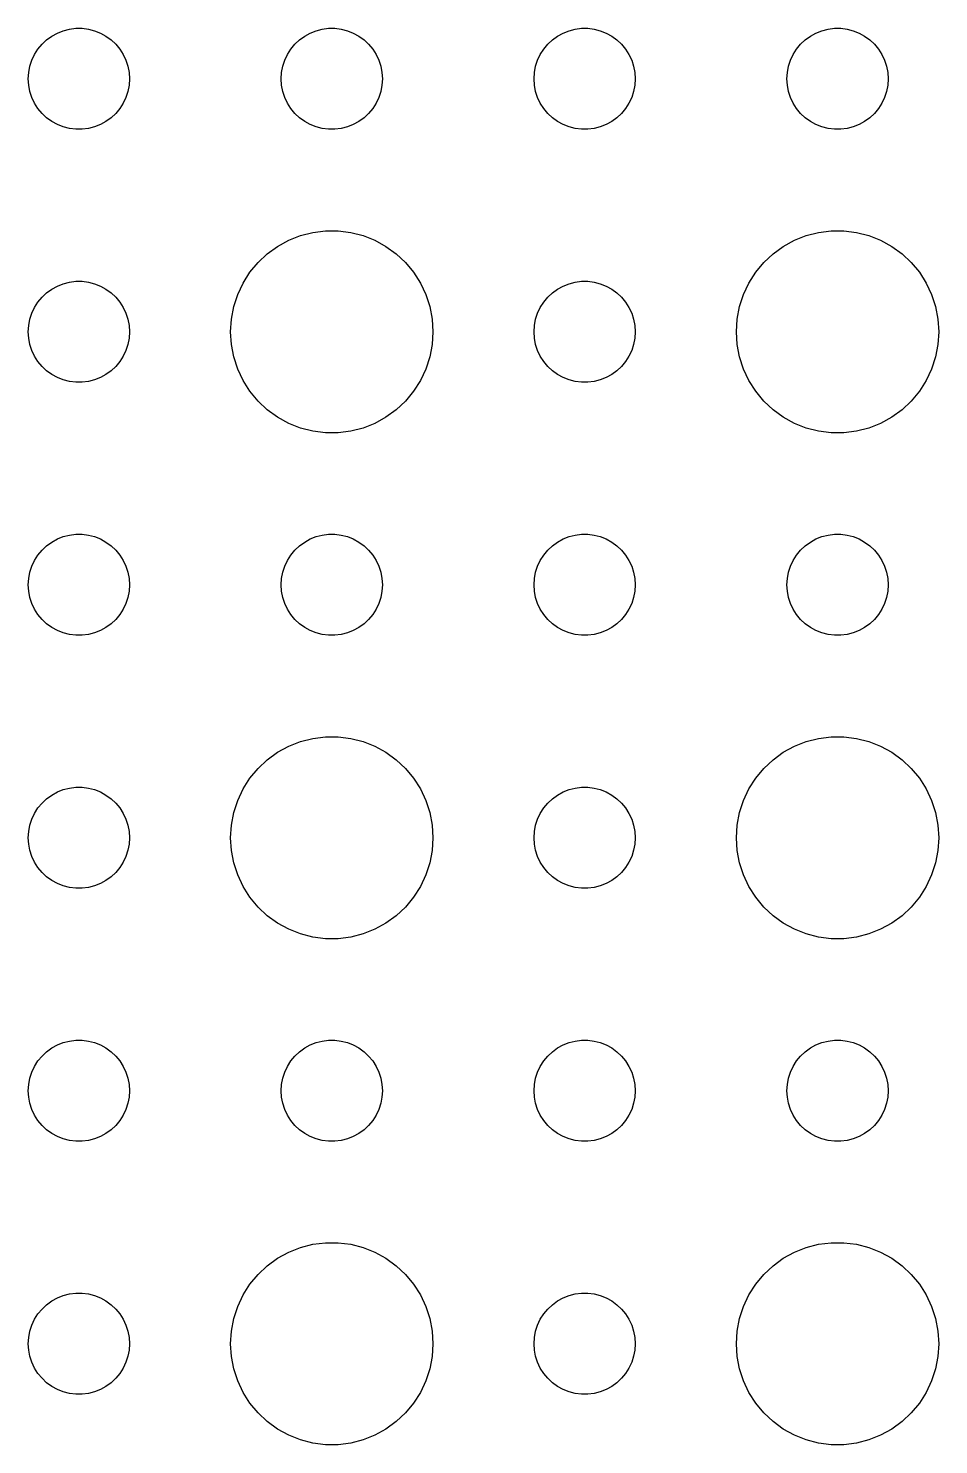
# Model space of a CAD drawing. Header units: metres. Extents: x -97 to 97, y -97 to 97.
# Drawn here: x 21 to 48, y -47.99 to -6 of the extents above; entities that cross this region are included whole.
import ezdxf

# ---------------------------------------------------------------- set-up
doc = ezdxf.new("R2010")
doc.units = ezdxf.units.M

msp = doc.modelspace()

# ---------------------------------------------------------------- linework, layer by layer
for p, q in [((21.5439, -6.34422), (21.6963, -6.23351)), ((21.6963, -6.23351), (21.8613, -6.14275)), ((21.8613, -6.14275), (22.0365, -6.07341)), ((22.0365, -6.07341), (22.2189, -6.02657)), ((22.2189, -6.02657), (22.4058, -6.00294)), ((22.4058, -6.00294), (22.5942, -6.00294)), ((22.5942, -6.00294), (22.7811, -6.02657)), ((22.7811, -6.02657), (22.9635, -6.07341)), ((22.9635, -6.07341), (23.1387, -6.14275)), ((23.1387, -6.14275), (23.3037, -6.23351)), ((23.3037, -6.23351), (23.4561, -6.34422)), ((29.0439, -6.34422), (29.1963, -6.23351)), ((29.1963, -6.23351), (29.3613, -6.14275)), ((29.3613, -6.14275), (29.5365, -6.07341)), ((29.5365, -6.07341), (29.7189, -6.02657)), ((29.7189, -6.02657), (29.9058, -6.00294)), ((29.9058, -6.00294), (30.0942, -6.00294)), ((30.0942, -6.00294), (30.2811, -6.02657)), ((30.2811, -6.02657), (30.4635, -6.07341)), ((30.4635, -6.07341), (30.6387, -6.14275)), ((30.6387, -6.14275), (30.8037, -6.23351)), ((30.8037, -6.23351), (30.9561, -6.34422)), ((36.5439, -6.34422), (36.6963, -6.23351)), ((36.6963, -6.23351), (36.8613, -6.14275)), ((36.8613, -6.14275), (37.0365, -6.07341)), ((37.0365, -6.07341), (37.2189, -6.02657)), ((37.2189, -6.02657), (37.4058, -6.00294)), ((37.4058, -6.00294), (37.5942, -6.00294)), ((37.5942, -6.00294), (37.7811, -6.02657)), ((37.7811, -6.02657), (37.9635, -6.07341)), ((37.9635, -6.07341), (38.1387, -6.14275)), ((38.1387, -6.14275), (38.3037, -6.23351)), ((38.3037, -6.23351), (38.4561, -6.34422)), ((44.0439, -6.34422), (44.1963, -6.23351)), ((44.1963, -6.23351), (44.3613, -6.14275)), ((44.3613, -6.14275), (44.5365, -6.07341)), ((44.5365, -6.07341), (44.7189, -6.02657)), ((44.7189, -6.02657), (44.9058, -6.00294)), ((44.9058, -6.00294), (45.0942, -6.00294)), ((45.0942, -6.00294), (45.2811, -6.02657)), ((45.2811, -6.02657), (45.4635, -6.07341)), ((45.4635, -6.07341), (45.6387, -6.14275)), ((45.6387, -6.14275), (45.8037, -6.23351)), ((45.8037, -6.23351), (45.9561, -6.34422)), ((21.1855, -6.77736), (21.2865, -6.61832)), ((21.2865, -6.61832), (21.4065, -6.47318)), ((21.4065, -6.47318), (21.5439, -6.34422)), ((23.4561, -6.34422), (23.5934, -6.47318)), ((23.5934, -6.47318), (23.7135, -6.61832)), ((23.7135, -6.61832), (23.8145, -6.77736)), ((28.6855, -6.77736), (28.7865, -6.61832)), ((28.7865, -6.61832), (28.9065, -6.47318)), ((28.9065, -6.47318), (29.0439, -6.34422)), ((30.9561, -6.34422), (31.0934, -6.47318)), ((31.0934, -6.47318), (31.2135, -6.61832)), ((31.2135, -6.61832), (31.3145, -6.77736)), ((36.1855, -6.77736), (36.2865, -6.61832)), ((36.2865, -6.61832), (36.4065, -6.47318)), ((36.4065, -6.47318), (36.5439, -6.34422)), ((38.4561, -6.34422), (38.5934, -6.47318)), ((38.5934, -6.47318), (38.7135, -6.61832)), ((38.7135, -6.61832), (38.8145, -6.77736)), ((43.6855, -6.77736), (43.7865, -6.61832)), ((43.7865, -6.61832), (43.9065, -6.47318)), ((43.9065, -6.47318), (44.0439, -6.34422)), ((45.9561, -6.34422), (46.0934, -6.47318)), ((46.0934, -6.47318), (46.2135, -6.61832)), ((46.2135, -6.61832), (46.3145, -6.77736)), ((21.0118, -7.312), (21.0471, -7.12695)), ((21.0471, -7.12695), (21.1053, -6.9478)), ((21.1053, -6.9478), (21.1855, -6.77736)), ((23.8145, -6.77736), (23.8947, -6.9478)), ((23.8947, -6.9478), (23.9529, -7.12695)), ((23.9529, -7.12695), (23.9882, -7.312)), ((28.5118, -7.312), (28.5471, -7.12695)), ((28.5471, -7.12695), (28.6053, -6.9478)), ((28.6053, -6.9478), (28.6855, -6.77736)), ((31.3145, -6.77736), (31.3947, -6.9478)), ((31.3947, -6.9478), (31.4529, -7.12695)), ((31.4529, -7.12695), (31.4882, -7.312)), ((36.0118, -7.312), (36.0471, -7.12695)), ((36.0471, -7.12695), (36.1053, -6.9478)), ((36.1053, -6.9478), (36.1855, -6.77736)), ((38.8145, -6.77736), (38.8947, -6.9478)), ((38.8947, -6.9478), (38.9529, -7.12695)), ((38.9529, -7.12695), (38.9882, -7.312)), ((43.5118, -7.312), (43.5471, -7.12695)), ((43.5471, -7.12695), (43.6053, -6.9478)), ((43.6053, -6.9478), (43.6855, -6.77736)), ((46.3145, -6.77736), (46.3947, -6.9478)), ((46.3947, -6.9478), (46.4529, -7.12695)), ((46.4529, -7.12695), (46.4882, -7.312)), ((21, -7.5), (21.0118, -7.312)), ((21.0118, -7.68799), (21, -7.5)), ((23.9882, -7.312), (24, -7.5)), ((24, -7.5), (23.9882, -7.68799)), ((28.5, -7.5), (28.5118, -7.312)), ((28.5118, -7.68799), (28.5, -7.5)), ((31.4882, -7.312), (31.5, -7.5)), ((31.5, -7.5), (31.4882, -7.68799)), ((36, -7.5), (36.0118, -7.312)), ((36.0118, -7.68799), (36, -7.5)), ((38.9882, -7.312), (39, -7.5)), ((39, -7.5), (38.9882, -7.68799)), ((43.5, -7.5), (43.5118, -7.312)), ((43.5118, -7.68799), (43.5, -7.5)), ((46.4882, -7.312), (46.5, -7.5)), ((46.5, -7.5), (46.4882, -7.68799)), ((21.0471, -7.87303), (21.0118, -7.68799)), ((21.1053, -8.05219), (21.0471, -7.87303)), ((23.9529, -7.87303), (23.8947, -8.05219)), ((23.9882, -7.68799), (23.9529, -7.87303)), ((28.5471, -7.87303), (28.5118, -7.68799)), ((28.6053, -8.05219), (28.5471, -7.87303)), ((31.4529, -7.87303), (31.3947, -8.05219)), ((31.4882, -7.68799), (31.4529, -7.87303)), ((36.0471, -7.87303), (36.0118, -7.68799)), ((36.1053, -8.05219), (36.0471, -7.87303)), ((38.9529, -7.87303), (38.8947, -8.05219)), ((38.9882, -7.68799), (38.9529, -7.87303)), ((43.5471, -7.87303), (43.5118, -7.68799)), ((43.6053, -8.05219), (43.5471, -7.87303)), ((46.4529, -7.87303), (46.3947, -8.05219)), ((46.4882, -7.68799), (46.4529, -7.87303)), ((21.1855, -8.22263), (21.1053, -8.05219)), ((21.2865, -8.38167), (21.1855, -8.22263)), ((21.4065, -8.52681), (21.2865, -8.38167)), ((23.7135, -8.38167), (23.5934, -8.52681)), ((23.8145, -8.22263), (23.7135, -8.38167)), ((23.8947, -8.05219), (23.8145, -8.22263)), ((28.6855, -8.22263), (28.6053, -8.05219)), ((28.7865, -8.38167), (28.6855, -8.22263)), ((28.9065, -8.52681), (28.7865, -8.38167)), ((31.2135, -8.38167), (31.0934, -8.52681)), ((31.3145, -8.22263), (31.2135, -8.38167)), ((31.3947, -8.05219), (31.3145, -8.22263)), ((36.1855, -8.22263), (36.1053, -8.05219)), ((36.2865, -8.38167), (36.1855, -8.22263)), ((36.4065, -8.52681), (36.2865, -8.38167)), ((38.7135, -8.38167), (38.5934, -8.52681)), ((38.8145, -8.22263), (38.7135, -8.38167)), ((38.8947, -8.05219), (38.8145, -8.22263)), ((43.6855, -8.22263), (43.6053, -8.05219)), ((43.7865, -8.38167), (43.6855, -8.22263)), ((43.9065, -8.52681), (43.7865, -8.38167)), ((46.2135, -8.38167), (46.0934, -8.52681)), ((46.3145, -8.22263), (46.2135, -8.38167)), ((46.3947, -8.05219), (46.3145, -8.22263)), ((21.5439, -8.65576), (21.4065, -8.52681)), ((21.6963, -8.76648), (21.5439, -8.65576)), ((21.8613, -8.85724), (21.6963, -8.76648)), ((23.3037, -8.76648), (23.1387, -8.85724)), ((23.4561, -8.65576), (23.3037, -8.76648)), ((23.5934, -8.52681), (23.4561, -8.65576)), ((29.0439, -8.65576), (28.9065, -8.52681)), ((29.1963, -8.76648), (29.0439, -8.65576)), ((29.3613, -8.85724), (29.1963, -8.76648)), ((30.8037, -8.76648), (30.6387, -8.85724)), ((30.9561, -8.65576), (30.8037, -8.76648)), ((31.0934, -8.52681), (30.9561, -8.65576)), ((36.5439, -8.65576), (36.4065, -8.52681)), ((36.6963, -8.76648), (36.5439, -8.65576)), ((36.8613, -8.85724), (36.6963, -8.76648)), ((38.3037, -8.76648), (38.1387, -8.85724)), ((38.4561, -8.65576), (38.3037, -8.76648)), ((38.5934, -8.52681), (38.4561, -8.65576)), ((44.0439, -8.65576), (43.9065, -8.52681)), ((44.1963, -8.76648), (44.0439, -8.65576)), ((44.3613, -8.85724), (44.1963, -8.76648)), ((45.8037, -8.76648), (45.6387, -8.85724)), ((45.9561, -8.65576), (45.8037, -8.76648)), ((46.0934, -8.52681), (45.9561, -8.65576)), ((22.0365, -8.92657), (21.8613, -8.85724)), ((22.2189, -8.97342), (22.0365, -8.92657)), ((22.4058, -8.99704), (22.2189, -8.97342)), ((22.5942, -8.99704), (22.4058, -8.99704)), ((22.7811, -8.97342), (22.5942, -8.99704)), ((22.9635, -8.92657), (22.7811, -8.97342)), ((23.1387, -8.85724), (22.9635, -8.92657)), ((29.5365, -8.92657), (29.3613, -8.85724)), ((29.7189, -8.97342), (29.5365, -8.92657)), ((29.9058, -8.99704), (29.7189, -8.97342)), ((30.0942, -8.99704), (29.9058, -8.99704)), ((30.2811, -8.97342), (30.0942, -8.99704)), ((30.4635, -8.92657), (30.2811, -8.97342)), ((30.6387, -8.85724), (30.4635, -8.92657)), ((37.0365, -8.92657), (36.8613, -8.85724)), ((37.2189, -8.97342), (37.0365, -8.92657)), ((37.4058, -8.99704), (37.2189, -8.97342)), ((37.5942, -8.99704), (37.4058, -8.99704)), ((37.7811, -8.97342), (37.5942, -8.99704)), ((37.9635, -8.92657), (37.7811, -8.97342)), ((38.1387, -8.85724), (37.9635, -8.92657)), ((44.5365, -8.92657), (44.3613, -8.85724)), ((44.7189, -8.97342), (44.5365, -8.92657)), ((44.9058, -8.99704), (44.7189, -8.97342)), ((45.0942, -8.99704), (44.9058, -8.99704)), ((45.2811, -8.97342), (45.0942, -8.99704)), ((45.4635, -8.92657), (45.2811, -8.97342)), ((45.6387, -8.85724), (45.4635, -8.92657)), ((28.7227, -12.2855), (29.0729, -12.1468)), ((29.0729, -12.1468), (29.4379, -12.0531)), ((29.4379, -12.0531), (29.8116, -12.0059)), ((29.8116, -12.0059), (30.1884, -12.0059)), ((30.1884, -12.0059), (30.5621, -12.0531)), ((30.5621, -12.0531), (30.927, -12.1468)), ((30.927, -12.1468), (31.2773, -12.2855)), ((43.7227, -12.2855), (44.0729, -12.1468)), ((44.0729, -12.1468), (44.4379, -12.0531)), ((44.4379, -12.0531), (44.8116, -12.0059)), ((44.8116, -12.0059), (45.1884, -12.0059)), ((45.1884, -12.0059), (45.5621, -12.0531)), ((45.5621, -12.0531), (45.927, -12.1468)), ((45.927, -12.1468), (46.2773, -12.2855)), ((28.0877, -12.6884), (28.3925, -12.467)), ((28.3925, -12.467), (28.7227, -12.2855)), ((31.2773, -12.2855), (31.6075, -12.467)), ((31.6075, -12.467), (31.9123, -12.6884)), ((43.0877, -12.6884), (43.3925, -12.467)), ((43.3925, -12.467), (43.7227, -12.2855)), ((46.2773, -12.2855), (46.6075, -12.467)), ((46.6075, -12.467), (46.9123, -12.6884)), ((27.5729, -13.2366), (27.8131, -12.9464)), ((27.8131, -12.9464), (28.0877, -12.6884)), ((31.9123, -12.6884), (32.1869, -12.9464)), ((32.1869, -12.9464), (32.427, -13.2366)), ((42.5729, -13.2366), (42.8131, -12.9464)), ((42.8131, -12.9464), (43.0877, -12.6884)), ((46.9123, -12.6884), (47.1869, -12.9464)), ((47.1869, -12.9464), (47.427, -13.2366)), ((27.3711, -13.5547), (27.5729, -13.2366)), ((32.427, -13.2366), (32.6289, -13.5547)), ((42.3711, -13.5547), (42.5729, -13.2366)), ((47.427, -13.2366), (47.6289, -13.5547)), ((21.4065, -13.9732), (21.5439, -13.8442)), ((21.5439, -13.8442), (21.6963, -13.7335)), ((21.6963, -13.7335), (21.8613, -13.6427)), ((21.8613, -13.6427), (22.0365, -13.5734)), ((22.0365, -13.5734), (22.2189, -13.5266)), ((22.2189, -13.5266), (22.4058, -13.5029)), ((22.4058, -13.5029), (22.5942, -13.5029)), ((22.5942, -13.5029), (22.7811, -13.5266)), ((22.7811, -13.5266), (22.9635, -13.5734)), ((22.9635, -13.5734), (23.1387, -13.6427)), ((23.1387, -13.6427), (23.3037, -13.7335)), ((23.3037, -13.7335), (23.4561, -13.8442)), ((23.4561, -13.8442), (23.5934, -13.9732)), ((27.2107, -13.8956), (27.3711, -13.5547)), ((32.6289, -13.5547), (32.7893, -13.8956)), ((36.4065, -13.9732), (36.5439, -13.8442)), ((36.5439, -13.8442), (36.6963, -13.7335)), ((36.6963, -13.7335), (36.8613, -13.6427)), ((36.8613, -13.6427), (37.0365, -13.5734)), ((37.0365, -13.5734), (37.2189, -13.5266)), ((37.2189, -13.5266), (37.4058, -13.5029)), ((37.4058, -13.5029), (37.5942, -13.5029)), ((37.5942, -13.5029), (37.7811, -13.5266)), ((37.7811, -13.5266), (37.9635, -13.5734)), ((37.9635, -13.5734), (38.1387, -13.6427)), ((38.1387, -13.6427), (38.3037, -13.7335)), ((38.3037, -13.7335), (38.4561, -13.8442)), ((38.4561, -13.8442), (38.5934, -13.9732)), ((42.2107, -13.8956), (42.3711, -13.5547)), ((47.6289, -13.5547), (47.7893, -13.8956)), ((21.1855, -14.2774), (21.2865, -14.1183)), ((21.2865, -14.1183), (21.4065, -13.9732)), ((23.5934, -13.9732), (23.7135, -14.1183)), ((23.7135, -14.1183), (23.8145, -14.2774)), ((27.0237, -14.624), (27.0942, -14.2539)), ((27.0942, -14.2539), (27.2107, -13.8956)), ((32.7893, -13.8956), (32.9057, -14.2539)), ((32.9057, -14.2539), (32.9763, -14.624)), ((36.1855, -14.2774), (36.2865, -14.1183)), ((36.2865, -14.1183), (36.4065, -13.9732)), ((38.5934, -13.9732), (38.7135, -14.1183)), ((38.7135, -14.1183), (38.8145, -14.2774)), ((42.0237, -14.624), (42.0942, -14.2539)), ((42.0942, -14.2539), (42.2107, -13.8956)), ((47.7893, -13.8956), (47.9057, -14.2539)), ((47.9057, -14.2539), (47.9763, -14.624)), ((21.0118, -14.812), (21.0471, -14.627)), ((21.0471, -14.627), (21.1053, -14.4478)), ((21.1053, -14.4478), (21.1855, -14.2774)), ((23.8145, -14.2774), (23.8947, -14.4478)), ((23.8947, -14.4478), (23.9529, -14.627)), ((23.9529, -14.627), (23.9882, -14.812)), ((27, -15), (27.0237, -14.624)), ((32.9763, -14.624), (33, -15)), ((36.0118, -14.812), (36.0471, -14.627)), ((36.0471, -14.627), (36.1053, -14.4478)), ((36.1053, -14.4478), (36.1855, -14.2774)), ((38.8145, -14.2774), (38.8947, -14.4478)), ((38.8947, -14.4478), (38.9529, -14.627)), ((38.9529, -14.627), (38.9882, -14.812)), ((42, -15), (42.0237, -14.624)), ((47.9763, -14.624), (48, -15)), ((21, -15), (21.0118, -14.812)), ((21.0118, -15.188), (21, -15)), ((23.9882, -14.812), (24, -15)), ((24, -15), (23.9882, -15.188)), ((27.0237, -15.376), (27, -15)), ((33, -15), (32.9763, -15.376)), ((36, -15), (36.0118, -14.812)), ((36.0118, -15.188), (36, -15)), ((38.9882, -14.812), (39, -15)), ((39, -15), (38.9882, -15.188)), ((42.0237, -15.376), (42, -15)), ((48, -15), (47.9763, -15.376)), ((21.0471, -15.373), (21.0118, -15.188)), ((21.1053, -15.5522), (21.0471, -15.373)), ((23.9529, -15.373), (23.8947, -15.5522)), ((23.9882, -15.188), (23.9529, -15.373)), ((27.0942, -15.7461), (27.0237, -15.376)), ((32.9763, -15.376), (32.9057, -15.7461)), ((36.0471, -15.373), (36.0118, -15.188)), ((36.1053, -15.5522), (36.0471, -15.373)), ((38.9529, -15.373), (38.8947, -15.5522)), ((38.9882, -15.188), (38.9529, -15.373)), ((42.0942, -15.7461), (42.0237, -15.376)), ((47.9763, -15.376), (47.9057, -15.7461)), ((21.1855, -15.7226), (21.1053, -15.5522)), ((21.2865, -15.8817), (21.1855, -15.7226)), ((21.4065, -16.0268), (21.2865, -15.8817)), ((23.7135, -15.8817), (23.5934, -16.0268)), ((23.8145, -15.7226), (23.7135, -15.8817)), ((23.8947, -15.5522), (23.8145, -15.7226)), ((27.2107, -16.1044), (27.0942, -15.7461)), ((32.9057, -15.7461), (32.7893, -16.1044)), ((36.1855, -15.7226), (36.1053, -15.5522)), ((36.2865, -15.8817), (36.1855, -15.7226)), ((36.4065, -16.0268), (36.2865, -15.8817)), ((38.7135, -15.8817), (38.5934, -16.0268)), ((38.8145, -15.7226), (38.7135, -15.8817)), ((38.8947, -15.5522), (38.8145, -15.7226)), ((42.2107, -16.1044), (42.0942, -15.7461)), ((47.9057, -15.7461), (47.7893, -16.1044)), ((21.5439, -16.1558), (21.4065, -16.0268)), ((21.6963, -16.2665), (21.5439, -16.1558)), ((21.8613, -16.3572), (21.6963, -16.2665)), ((22.0365, -16.4266), (21.8613, -16.3572)), ((23.1387, -16.3572), (22.9635, -16.4266)), ((23.3037, -16.2665), (23.1387, -16.3572)), ((23.4561, -16.1558), (23.3037, -16.2665)), ((23.5934, -16.0268), (23.4561, -16.1558)), ((27.3711, -16.4453), (27.2107, -16.1044)), ((32.7893, -16.1044), (32.6289, -16.4453)), ((36.5439, -16.1558), (36.4065, -16.0268)), ((36.6963, -16.2665), (36.5439, -16.1558)), ((36.8613, -16.3572), (36.6963, -16.2665)), ((37.0365, -16.4266), (36.8613, -16.3572)), ((38.1387, -16.3572), (37.9635, -16.4266)), ((38.3037, -16.2665), (38.1387, -16.3572)), ((38.4561, -16.1558), (38.3037, -16.2665)), ((38.5934, -16.0268), (38.4561, -16.1558)), ((42.3711, -16.4453), (42.2107, -16.1044)), ((47.7893, -16.1044), (47.6289, -16.4453)), ((22.2189, -16.4734), (22.0365, -16.4266)), ((22.4058, -16.497), (22.2189, -16.4734)), ((22.5942, -16.497), (22.4058, -16.497)), ((22.7811, -16.4734), (22.5942, -16.497)), ((22.9635, -16.4266), (22.7811, -16.4734)), ((27.5729, -16.7634), (27.3711, -16.4453)), ((27.8131, -17.0536), (27.5729, -16.7634)), ((32.427, -16.7634), (32.1869, -17.0536)), ((32.6289, -16.4453), (32.427, -16.7634)), ((37.2189, -16.4734), (37.0365, -16.4266)), ((37.4058, -16.497), (37.2189, -16.4734)), ((37.5942, -16.497), (37.4058, -16.497)), ((37.7811, -16.4734), (37.5942, -16.497)), ((37.9635, -16.4266), (37.7811, -16.4734)), ((42.5729, -16.7634), (42.3711, -16.4453)), ((42.8131, -17.0536), (42.5729, -16.7634)), ((47.427, -16.7634), (47.1869, -17.0536)), ((47.6289, -16.4453), (47.427, -16.7634)), ((28.0877, -17.3115), (27.8131, -17.0536)), ((32.1869, -17.0536), (31.9123, -17.3115)), ((43.0877, -17.3115), (42.8131, -17.0536)), ((47.1869, -17.0536), (46.9123, -17.3115)), ((28.3925, -17.533), (28.0877, -17.3115)), ((28.7227, -17.7145), (28.3925, -17.533)), ((31.6075, -17.533), (31.2773, -17.7145)), ((31.9123, -17.3115), (31.6075, -17.533)), ((43.3925, -17.533), (43.0877, -17.3115)), ((43.7227, -17.7145), (43.3925, -17.533)), ((46.6075, -17.533), (46.2773, -17.7145)), ((46.9123, -17.3115), (46.6075, -17.533)), ((29.0729, -17.8532), (28.7227, -17.7145)), ((29.4379, -17.9469), (29.0729, -17.8532)), ((29.8116, -17.9941), (29.4379, -17.9469)), ((30.1884, -17.9941), (29.8116, -17.9941)), ((30.5621, -17.9469), (30.1884, -17.9941)), ((30.927, -17.8532), (30.5621, -17.9469)), ((31.2773, -17.7145), (30.927, -17.8532)), ((44.0729, -17.8532), (43.7227, -17.7145)), ((44.4379, -17.9469), (44.0729, -17.8532)), ((44.8116, -17.9941), (44.4379, -17.9469)), ((45.1884, -17.9941), (44.8116, -17.9941)), ((45.5621, -17.9469), (45.1884, -17.9941)), ((45.927, -17.8532), (45.5621, -17.9469)), ((46.2773, -17.7145), (45.927, -17.8532)), ((21.4065, -21.4732), (21.5439, -21.3442)), ((21.5439, -21.3442), (21.6963, -21.2335)), ((21.6963, -21.2335), (21.8613, -21.1427)), ((21.8613, -21.1427), (22.0365, -21.0734)), ((22.0365, -21.0734), (22.2189, -21.0266)), ((22.2189, -21.0266), (22.4058, -21.003)), ((22.4058, -21.003), (22.5942, -21.003)), ((22.5942, -21.003), (22.7811, -21.0266)), ((22.7811, -21.0266), (22.9635, -21.0734)), ((22.9635, -21.0734), (23.1387, -21.1427)), ((23.1387, -21.1427), (23.3037, -21.2335)), ((23.3037, -21.2335), (23.4561, -21.3442)), ((23.4561, -21.3442), (23.5934, -21.4732)), ((28.9065, -21.4732), (29.0439, -21.3442)), ((29.0439, -21.3442), (29.1963, -21.2335)), ((29.1963, -21.2335), (29.3613, -21.1427)), ((29.3613, -21.1427), (29.5365, -21.0734)), ((29.5365, -21.0734), (29.7189, -21.0266)), ((29.7189, -21.0266), (29.9058, -21.003)), ((29.9058, -21.003), (30.0942, -21.003)), ((30.0942, -21.003), (30.2811, -21.0266)), ((30.2811, -21.0266), (30.4635, -21.0734)), ((30.4635, -21.0734), (30.6387, -21.1427)), ((30.6387, -21.1427), (30.8037, -21.2335)), ((30.8037, -21.2335), (30.9561, -21.3442)), ((30.9561, -21.3442), (31.0934, -21.4732)), ((36.4065, -21.4732), (36.5439, -21.3442)), ((36.5439, -21.3442), (36.6963, -21.2335)), ((36.6963, -21.2335), (36.8613, -21.1427)), ((36.8613, -21.1427), (37.0365, -21.0734)), ((37.0365, -21.0734), (37.2189, -21.0266)), ((37.2189, -21.0266), (37.4058, -21.003)), ((37.4058, -21.003), (37.5942, -21.003)), ((37.5942, -21.003), (37.7811, -21.0266)), ((37.7811, -21.0266), (37.9635, -21.0734)), ((37.9635, -21.0734), (38.1387, -21.1427)), ((38.1387, -21.1427), (38.3037, -21.2335)), ((38.3037, -21.2335), (38.4561, -21.3442)), ((38.4561, -21.3442), (38.5934, -21.4732)), ((43.9065, -21.4732), (44.0439, -21.3442)), ((44.0439, -21.3442), (44.1963, -21.2335)), ((44.1963, -21.2335), (44.3613, -21.1427)), ((44.3613, -21.1427), (44.5365, -21.0734)), ((44.5365, -21.0734), (44.7189, -21.0266)), ((44.7189, -21.0266), (44.9058, -21.003)), ((44.9058, -21.003), (45.0942, -21.003)), ((45.0942, -21.003), (45.2811, -21.0266)), ((45.2811, -21.0266), (45.4635, -21.0734)), ((45.4635, -21.0734), (45.6387, -21.1427)), ((45.6387, -21.1427), (45.8037, -21.2335)), ((45.8037, -21.2335), (45.9561, -21.3442)), ((45.9561, -21.3442), (46.0934, -21.4732)), ((21.1053, -21.9478), (21.1855, -21.7774)), ((21.1855, -21.7774), (21.2865, -21.6183)), ((21.2865, -21.6183), (21.4065, -21.4732)), ((23.5934, -21.4732), (23.7135, -21.6183)), ((23.7135, -21.6183), (23.8145, -21.7774)), ((23.8145, -21.7774), (23.8947, -21.9478)), ((28.6053, -21.9478), (28.6855, -21.7774)), ((28.6855, -21.7774), (28.7865, -21.6183)), ((28.7865, -21.6183), (28.9065, -21.4732)), ((31.0934, -21.4732), (31.2135, -21.6183)), ((31.2135, -21.6183), (31.3145, -21.7774)), ((31.3145, -21.7774), (31.3947, -21.9478)), ((36.1053, -21.9478), (36.1855, -21.7774)), ((36.1855, -21.7774), (36.2865, -21.6183)), ((36.2865, -21.6183), (36.4065, -21.4732)), ((38.5934, -21.4732), (38.7135, -21.6183)), ((38.7135, -21.6183), (38.8145, -21.7774)), ((38.8145, -21.7774), (38.8947, -21.9478)), ((43.6053, -21.9478), (43.6855, -21.7774)), ((43.6855, -21.7774), (43.7865, -21.6183)), ((43.7865, -21.6183), (43.9065, -21.4732)), ((46.0934, -21.4732), (46.2135, -21.6183)), ((46.2135, -21.6183), (46.3145, -21.7774)), ((46.3145, -21.7774), (46.3947, -21.9478)), ((21.0118, -22.312), (21.0471, -22.127)), ((21.0471, -22.127), (21.1053, -21.9478)), ((23.8947, -21.9478), (23.9529, -22.127)), ((23.9529, -22.127), (23.9882, -22.312)), ((28.5118, -22.312), (28.5471, -22.127)), ((28.5471, -22.127), (28.6053, -21.9478)), ((31.3947, -21.9478), (31.4529, -22.127)), ((31.4529, -22.127), (31.4882, -22.312)), ((36.0118, -22.312), (36.0471, -22.127)), ((36.0471, -22.127), (36.1053, -21.9478)), ((38.8947, -21.9478), (38.9529, -22.127)), ((38.9529, -22.127), (38.9882, -22.312)), ((43.5118, -22.312), (43.5471, -22.127)), ((43.5471, -22.127), (43.6053, -21.9478)), ((46.3947, -21.9478), (46.4529, -22.127)), ((46.4529, -22.127), (46.4882, -22.312)), ((21, -22.5), (21.0118, -22.312)), ((21.0118, -22.688), (21, -22.5)), ((23.9882, -22.312), (24, -22.5)), ((24, -22.5), (23.9882, -22.688)), ((28.5, -22.5), (28.5118, -22.312)), ((28.5118, -22.688), (28.5, -22.5)), ((31.4882, -22.312), (31.5, -22.5)), ((31.5, -22.5), (31.4882, -22.688)), ((36, -22.5), (36.0118, -22.312)), ((36.0118, -22.688), (36, -22.5)), ((38.9882, -22.312), (39, -22.5)), ((39, -22.5), (38.9882, -22.688)), ((43.5, -22.5), (43.5118, -22.312)), ((43.5118, -22.688), (43.5, -22.5)), ((46.4882, -22.312), (46.5, -22.5)), ((46.5, -22.5), (46.4882, -22.688)), ((21.0471, -22.873), (21.0118, -22.688)), ((21.1053, -23.0522), (21.0471, -22.873)), ((21.1855, -23.2226), (21.1053, -23.0522)), ((23.8947, -23.0522), (23.8145, -23.2226)), ((23.9529, -22.873), (23.8947, -23.0522)), ((23.9882, -22.688), (23.9529, -22.873)), ((28.5471, -22.873), (28.5118, -22.688)), ((28.6053, -23.0522), (28.5471, -22.873)), ((28.6855, -23.2226), (28.6053, -23.0522)), ((31.3947, -23.0522), (31.3145, -23.2226)), ((31.4529, -22.873), (31.3947, -23.0522)), ((31.4882, -22.688), (31.4529, -22.873)), ((36.0471, -22.873), (36.0118, -22.688)), ((36.1053, -23.0522), (36.0471, -22.873)), ((36.1855, -23.2226), (36.1053, -23.0522)), ((38.8947, -23.0522), (38.8145, -23.2226)), ((38.9529, -22.873), (38.8947, -23.0522)), ((38.9882, -22.688), (38.9529, -22.873)), ((43.5471, -22.873), (43.5118, -22.688)), ((43.6053, -23.0522), (43.5471, -22.873)), ((43.6855, -23.2226), (43.6053, -23.0522)), ((46.3947, -23.0522), (46.3145, -23.2226)), ((46.4529, -22.873), (46.3947, -23.0522)), ((46.4882, -22.688), (46.4529, -22.873)), ((21.2865, -23.3817), (21.1855, -23.2226)), ((21.4065, -23.5268), (21.2865, -23.3817)), ((23.7135, -23.3817), (23.5934, -23.5268)), ((23.8145, -23.2226), (23.7135, -23.3817)), ((28.7865, -23.3817), (28.6855, -23.2226)), ((28.9065, -23.5268), (28.7865, -23.3817)), ((31.2135, -23.3817), (31.0934, -23.5268)), ((31.3145, -23.2226), (31.2135, -23.3817)), ((36.2865, -23.3817), (36.1855, -23.2226)), ((36.4065, -23.5268), (36.2865, -23.3817)), ((38.7135, -23.3817), (38.5934, -23.5268)), ((38.8145, -23.2226), (38.7135, -23.3817)), ((43.7865, -23.3817), (43.6855, -23.2226)), ((43.9065, -23.5268), (43.7865, -23.3817)), ((46.2135, -23.3817), (46.0934, -23.5268)), ((46.3145, -23.2226), (46.2135, -23.3817)), ((21.5439, -23.6558), (21.4065, -23.5268)), ((21.6963, -23.7665), (21.5439, -23.6558)), ((21.8613, -23.8572), (21.6963, -23.7665)), ((22.0365, -23.9266), (21.8613, -23.8572)), ((22.2189, -23.9734), (22.0365, -23.9266)), ((22.9635, -23.9266), (22.7811, -23.9734)), ((23.1387, -23.8572), (22.9635, -23.9266)), ((23.3037, -23.7665), (23.1387, -23.8572)), ((23.4561, -23.6558), (23.3037, -23.7665)), ((23.5934, -23.5268), (23.4561, -23.6558)), ((29.0439, -23.6558), (28.9065, -23.5268)), ((29.1963, -23.7665), (29.0439, -23.6558)), ((29.3613, -23.8572), (29.1963, -23.7665)), ((29.5365, -23.9266), (29.3613, -23.8572)), ((29.7189, -23.9734), (29.5365, -23.9266)), ((30.4635, -23.9266), (30.2811, -23.9734)), ((30.6387, -23.8572), (30.4635, -23.9266)), ((30.8037, -23.7665), (30.6387, -23.8572)), ((30.9561, -23.6558), (30.8037, -23.7665)), ((31.0934, -23.5268), (30.9561, -23.6558)), ((36.5439, -23.6558), (36.4065, -23.5268)), ((36.6963, -23.7665), (36.5439, -23.6558)), ((36.8613, -23.8572), (36.6963, -23.7665)), ((37.0365, -23.9266), (36.8613, -23.8572)), ((37.2189, -23.9734), (37.0365, -23.9266)), ((37.9635, -23.9266), (37.7811, -23.9734)), ((38.1387, -23.8572), (37.9635, -23.9266)), ((38.3037, -23.7665), (38.1387, -23.8572)), ((38.4561, -23.6558), (38.3037, -23.7665)), ((38.5934, -23.5268), (38.4561, -23.6558)), ((44.0439, -23.6558), (43.9065, -23.5268)), ((44.1963, -23.7665), (44.0439, -23.6558)), ((44.3613, -23.8572), (44.1963, -23.7665)), ((44.5365, -23.9266), (44.3613, -23.8572)), ((44.7189, -23.9734), (44.5365, -23.9266)), ((45.4635, -23.9266), (45.2811, -23.9734)), ((45.6387, -23.8572), (45.4635, -23.9266)), ((45.8037, -23.7665), (45.6387, -23.8572)), ((45.9561, -23.6558), (45.8037, -23.7665)), ((46.0934, -23.5268), (45.9561, -23.6558)), ((22.4058, -23.997), (22.2189, -23.9734)), ((22.5942, -23.997), (22.4058, -23.997)), ((22.7811, -23.9734), (22.5942, -23.997)), ((29.9058, -23.997), (29.7189, -23.9734)), ((30.0942, -23.997), (29.9058, -23.997)), ((30.2811, -23.9734), (30.0942, -23.997)), ((37.4058, -23.997), (37.2189, -23.9734)), ((37.5942, -23.997), (37.4058, -23.997)), ((37.7811, -23.9734), (37.5942, -23.997)), ((44.9058, -23.997), (44.7189, -23.9734)), ((45.0942, -23.997), (44.9058, -23.997)), ((45.2811, -23.9734), (45.0942, -23.997)), ((28.3925, -27.467), (28.7227, -27.2855)), ((28.7227, -27.2855), (29.0729, -27.1468)), ((29.0729, -27.1468), (29.4379, -27.0531)), ((29.4379, -27.0531), (29.8116, -27.0059)), ((29.8116, -27.0059), (30.1884, -27.0059)), ((30.1884, -27.0059), (30.5621, -27.0531)), ((30.5621, -27.0531), (30.927, -27.1468)), ((30.927, -27.1468), (31.2773, -27.2855)), ((31.2773, -27.2855), (31.6075, -27.467)), ((43.3925, -27.467), (43.7227, -27.2855)), ((43.7227, -27.2855), (44.0729, -27.1468)), ((44.0729, -27.1468), (44.4379, -27.0531)), ((44.4379, -27.0531), (44.8116, -27.0059)), ((44.8116, -27.0059), (45.1884, -27.0059)), ((45.1884, -27.0059), (45.5621, -27.0531)), ((45.5621, -27.0531), (45.927, -27.1468)), ((45.927, -27.1468), (46.2773, -27.2855)), ((46.2773, -27.2855), (46.6075, -27.467)), ((27.8131, -27.9464), (28.0877, -27.6884)), ((28.0877, -27.6884), (28.3925, -27.467)), ((31.6075, -27.467), (31.9123, -27.6884)), ((31.9123, -27.6884), (32.1869, -27.9464)), ((42.8131, -27.9464), (43.0877, -27.6884)), ((43.0877, -27.6884), (43.3925, -27.467)), ((46.6075, -27.467), (46.9123, -27.6884)), ((46.9123, -27.6884), (47.1869, -27.9464)), ((27.5729, -28.2366), (27.8131, -27.9464)), ((32.1869, -27.9464), (32.427, -28.2366)), ((42.5729, -28.2366), (42.8131, -27.9464)), ((47.1869, -27.9464), (47.427, -28.2366)), ((22.0365, -28.5734), (22.2189, -28.5266)), ((22.2189, -28.5266), (22.4058, -28.503)), ((22.4058, -28.503), (22.5942, -28.503)), ((22.5942, -28.503), (22.7811, -28.5266)), ((22.7811, -28.5266), (22.9635, -28.5734)), ((27.3711, -28.5547), (27.5729, -28.2366)), ((32.427, -28.2366), (32.6289, -28.5547)), ((37.0365, -28.5734), (37.2189, -28.5266)), ((37.2189, -28.5266), (37.4058, -28.503)), ((37.4058, -28.503), (37.5942, -28.503)), ((37.5942, -28.503), (37.7811, -28.5266)), ((37.7811, -28.5266), (37.9635, -28.5734)), ((42.3711, -28.5547), (42.5729, -28.2366)), ((47.427, -28.2366), (47.6289, -28.5547)), ((21.2865, -29.1183), (21.4065, -28.9732)), ((21.4065, -28.9732), (21.5439, -28.8442)), ((21.5439, -28.8442), (21.6963, -28.7335)), ((21.6963, -28.7335), (21.8613, -28.6427)), ((21.8613, -28.6427), (22.0365, -28.5734)), ((22.9635, -28.5734), (23.1387, -28.6427)), ((23.1387, -28.6427), (23.3037, -28.7335)), ((23.3037, -28.7335), (23.4561, -28.8442)), ((23.4561, -28.8442), (23.5934, -28.9732)), ((23.5934, -28.9732), (23.7135, -29.1183)), ((27.0942, -29.2539), (27.2107, -28.8956)), ((27.2107, -28.8956), (27.3711, -28.5547)), ((32.6289, -28.5547), (32.7893, -28.8956)), ((32.7893, -28.8956), (32.9057, -29.2539)), ((36.2865, -29.1183), (36.4065, -28.9732)), ((36.4065, -28.9732), (36.5439, -28.8442)), ((36.5439, -28.8442), (36.6963, -28.7335)), ((36.6963, -28.7335), (36.8613, -28.6427)), ((36.8613, -28.6427), (37.0365, -28.5734)), ((37.9635, -28.5734), (38.1387, -28.6427)), ((38.1387, -28.6427), (38.3037, -28.7335)), ((38.3037, -28.7335), (38.4561, -28.8442)), ((38.4561, -28.8442), (38.5934, -28.9732)), ((38.5934, -28.9732), (38.7135, -29.1183)), ((42.0942, -29.2539), (42.2107, -28.8956)), ((42.2107, -28.8956), (42.3711, -28.5547)), ((47.6289, -28.5547), (47.7893, -28.8956)), ((47.7893, -28.8956), (47.9057, -29.2539)), ((21.1053, -29.4478), (21.1855, -29.2774)), ((21.1855, -29.2774), (21.2865, -29.1183)), ((23.7135, -29.1183), (23.8145, -29.2774)), ((23.8145, -29.2774), (23.8947, -29.4478)), ((27.0237, -29.624), (27.0942, -29.2539)), ((32.9057, -29.2539), (32.9763, -29.624)), ((36.1053, -29.4478), (36.1855, -29.2774)), ((36.1855, -29.2774), (36.2865, -29.1183)), ((38.7135, -29.1183), (38.8145, -29.2774)), ((38.8145, -29.2774), (38.8947, -29.4478)), ((42.0237, -29.624), (42.0942, -29.2539)), ((47.9057, -29.2539), (47.9763, -29.624)), ((21, -30), (21.0118, -29.812)), ((21.0118, -29.812), (21.0471, -29.627)), ((21.0471, -29.627), (21.1053, -29.4478)), ((23.8947, -29.4478), (23.9529, -29.627)), ((23.9529, -29.627), (23.9882, -29.812)), ((23.9882, -29.812), (24, -30)), ((27, -30), (27.0237, -29.624)), ((32.9763, -29.624), (33, -30)), ((36, -30), (36.0118, -29.812)), ((36.0118, -29.812), (36.0471, -29.627)), ((36.0471, -29.627), (36.1053, -29.4478)), ((38.8947, -29.4478), (38.9529, -29.627)), ((38.9529, -29.627), (38.9882, -29.812)), ((38.9882, -29.812), (39, -30)), ((42, -30), (42.0237, -29.624)), ((47.9763, -29.624), (48, -30)), ((21.0118, -30.188), (21, -30)), ((21.0471, -30.373), (21.0118, -30.188)), ((23.9882, -30.188), (23.9529, -30.373)), ((24, -30), (23.9882, -30.188)), ((27.0237, -30.376), (27, -30)), ((33, -30), (32.9763, -30.376)), ((36.0118, -30.188), (36, -30)), ((36.0471, -30.373), (36.0118, -30.188)), ((38.9882, -30.188), (38.9529, -30.373)), ((39, -30), (38.9882, -30.188)), ((42.0237, -30.376), (42, -30)), ((48, -30), (47.9763, -30.376)), ((21.1053, -30.5522), (21.0471, -30.373)), ((21.1855, -30.7226), (21.1053, -30.5522)), ((23.8947, -30.5522), (23.8145, -30.7226)), ((23.9529, -30.373), (23.8947, -30.5522)), ((27.0942, -30.7461), (27.0237, -30.376)), ((32.9763, -30.376), (32.9057, -30.7461)), ((36.1053, -30.5522), (36.0471, -30.373)), ((36.1855, -30.7226), (36.1053, -30.5522)), ((38.8947, -30.5522), (38.8145, -30.7226)), ((38.9529, -30.373), (38.8947, -30.5522)), ((42.0942, -30.7461), (42.0237, -30.376)), ((47.9763, -30.376), (47.9057, -30.7461)), ((21.2865, -30.8817), (21.1855, -30.7226)), ((21.4065, -31.0268), (21.2865, -30.8817)), ((21.5439, -31.1558), (21.4065, -31.0268)), ((23.5934, -31.0268), (23.4561, -31.1558)), ((23.7135, -30.8817), (23.5934, -31.0268)), ((23.8145, -30.7226), (23.7135, -30.8817)), ((27.2107, -31.1044), (27.0942, -30.7461)), ((32.9057, -30.7461), (32.7893, -31.1044)), ((36.2865, -30.8817), (36.1855, -30.7226)), ((36.4065, -31.0268), (36.2865, -30.8817)), ((36.5439, -31.1558), (36.4065, -31.0268)), ((38.5934, -31.0268), (38.4561, -31.1558)), ((38.7135, -30.8817), (38.5934, -31.0268)), ((38.8145, -30.7226), (38.7135, -30.8817)), ((42.2107, -31.1044), (42.0942, -30.7461)), ((47.9057, -30.7461), (47.7893, -31.1044)), ((21.6963, -31.2665), (21.5439, -31.1558)), ((21.8613, -31.3572), (21.6963, -31.2665)), ((22.0365, -31.4266), (21.8613, -31.3572)), ((22.2189, -31.4734), (22.0365, -31.4266)), ((22.4058, -31.497), (22.2189, -31.4734)), ((22.7811, -31.4734), (22.5942, -31.497)), ((22.9635, -31.4266), (22.7811, -31.4734)), ((23.1387, -31.3572), (22.9635, -31.4266)), ((23.3037, -31.2665), (23.1387, -31.3572)), ((23.4561, -31.1558), (23.3037, -31.2665)), ((27.3711, -31.4453), (27.2107, -31.1044)), ((27.5729, -31.7634), (27.3711, -31.4453)), ((32.6289, -31.4453), (32.427, -31.7634)), ((32.7893, -31.1044), (32.6289, -31.4453)), ((36.6963, -31.2665), (36.5439, -31.1558)), ((36.8613, -31.3572), (36.6963, -31.2665)), ((37.0365, -31.4266), (36.8613, -31.3572)), ((37.2189, -31.4734), (37.0365, -31.4266)), ((37.4058, -31.497), (37.2189, -31.4734)), ((37.7811, -31.4734), (37.5942, -31.497)), ((37.9635, -31.4266), (37.7811, -31.4734)), ((38.1387, -31.3572), (37.9635, -31.4266)), ((38.3037, -31.2665), (38.1387, -31.3572)), ((38.4561, -31.1558), (38.3037, -31.2665)), ((42.3711, -31.4453), (42.2107, -31.1044)), ((42.5729, -31.7634), (42.3711, -31.4453)), ((47.6289, -31.4453), (47.427, -31.7634)), ((47.7893, -31.1044), (47.6289, -31.4453)), ((22.5942, -31.497), (22.4058, -31.497)), ((27.8131, -32.0536), (27.5729, -31.7634)), ((32.427, -31.7634), (32.1869, -32.0536)), ((37.5942, -31.497), (37.4058, -31.497)), ((42.8131, -32.0536), (42.5729, -31.7634)), ((47.427, -31.7634), (47.1869, -32.0536)), ((28.0877, -32.3115), (27.8131, -32.0536)), ((28.3925, -32.533), (28.0877, -32.3115)), ((31.9123, -32.3115), (31.6075, -32.533)), ((32.1869, -32.0536), (31.9123, -32.3115)), ((43.0877, -32.3115), (42.8131, -32.0536)), ((43.3925, -32.533), (43.0877, -32.3115)), ((46.9123, -32.3115), (46.6075, -32.533)), ((47.1869, -32.0536), (46.9123, -32.3115)), ((28.7227, -32.7145), (28.3925, -32.533)), ((29.0729, -32.8532), (28.7227, -32.7145)), ((31.2773, -32.7145), (30.927, -32.8532)), ((31.6075, -32.533), (31.2773, -32.7145)), ((43.7227, -32.7145), (43.3925, -32.533)), ((44.0729, -32.8532), (43.7227, -32.7145)), ((46.2773, -32.7145), (45.927, -32.8532)), ((46.6075, -32.533), (46.2773, -32.7145)), ((29.4379, -32.9469), (29.0729, -32.8532)), ((29.8116, -32.9941), (29.4379, -32.9469)), ((30.1884, -32.9941), (29.8116, -32.9941)), ((30.5621, -32.9469), (30.1884, -32.9941)), ((30.927, -32.8532), (30.5621, -32.9469)), ((44.4379, -32.9469), (44.0729, -32.8532)), ((44.8116, -32.9941), (44.4379, -32.9469)), ((45.1884, -32.9941), (44.8116, -32.9941)), ((45.5621, -32.9469), (45.1884, -32.9941)), ((45.927, -32.8532), (45.5621, -32.9469)), ((21.8613, -36.1428), (22.0365, -36.0734)), ((22.0365, -36.0734), (22.2189, -36.0266)), ((22.2189, -36.0266), (22.4058, -36.003)), ((22.4058, -36.003), (22.5942, -36.003)), ((22.5942, -36.003), (22.7811, -36.0266)), ((22.7811, -36.0266), (22.9635, -36.0734)), ((22.9635, -36.0734), (23.1387, -36.1428)), ((29.3613, -36.1428), (29.5365, -36.0734)), ((29.5365, -36.0734), (29.7189, -36.0266)), ((29.7189, -36.0266), (29.9058, -36.003)), ((29.9058, -36.003), (30.0942, -36.003)), ((30.0942, -36.003), (30.2811, -36.0266)), ((30.2811, -36.0266), (30.4635, -36.0734)), ((30.4635, -36.0734), (30.6387, -36.1428)), ((36.8613, -36.1428), (37.0365, -36.0734)), ((37.0365, -36.0734), (37.2189, -36.0266)), ((37.2189, -36.0266), (37.4058, -36.003)), ((37.4058, -36.003), (37.5942, -36.003)), ((37.5942, -36.003), (37.7811, -36.0266)), ((37.7811, -36.0266), (37.9635, -36.0734)), ((37.9635, -36.0734), (38.1387, -36.1428)), ((44.3613, -36.1428), (44.5365, -36.0734)), ((44.5365, -36.0734), (44.7189, -36.0266)), ((44.7189, -36.0266), (44.9058, -36.003)), ((44.9058, -36.003), (45.0942, -36.003)), ((45.0942, -36.003), (45.2811, -36.0266)), ((45.2811, -36.0266), (45.4635, -36.0734)), ((45.4635, -36.0734), (45.6387, -36.1428)), ((21.2865, -36.6183), (21.4065, -36.4732)), ((21.4065, -36.4732), (21.5439, -36.3442)), ((21.5439, -36.3442), (21.6963, -36.2335)), ((21.6963, -36.2335), (21.8613, -36.1428)), ((23.1387, -36.1428), (23.3037, -36.2335)), ((23.3037, -36.2335), (23.4561, -36.3442)), ((23.4561, -36.3442), (23.5934, -36.4732)), ((23.5934, -36.4732), (23.7135, -36.6183)), ((28.7865, -36.6183), (28.9065, -36.4732)), ((28.9065, -36.4732), (29.0439, -36.3442)), ((29.0439, -36.3442), (29.1963, -36.2335)), ((29.1963, -36.2335), (29.3613, -36.1428)), ((30.6387, -36.1428), (30.8037, -36.2335)), ((30.8037, -36.2335), (30.9561, -36.3442)), ((30.9561, -36.3442), (31.0934, -36.4732)), ((31.0934, -36.4732), (31.2135, -36.6183)), ((36.2865, -36.6183), (36.4065, -36.4732)), ((36.4065, -36.4732), (36.5439, -36.3442)), ((36.5439, -36.3442), (36.6963, -36.2335)), ((36.6963, -36.2335), (36.8613, -36.1428)), ((38.1387, -36.1428), (38.3037, -36.2335)), ((38.3037, -36.2335), (38.4561, -36.3442)), ((38.4561, -36.3442), (38.5934, -36.4732)), ((38.5934, -36.4732), (38.7135, -36.6183)), ((43.7865, -36.6183), (43.9065, -36.4732)), ((43.9065, -36.4732), (44.0439, -36.3442)), ((44.0439, -36.3442), (44.1963, -36.2335)), ((44.1963, -36.2335), (44.3613, -36.1428)), ((45.6387, -36.1428), (45.8037, -36.2335)), ((45.8037, -36.2335), (45.9561, -36.3442)), ((45.9561, -36.3442), (46.0934, -36.4732)), ((46.0934, -36.4732), (46.2135, -36.6183)), ((21.0471, -37.127), (21.1053, -36.9478)), ((21.1053, -36.9478), (21.1855, -36.7774)), ((21.1855, -36.7774), (21.2865, -36.6183)), ((23.7135, -36.6183), (23.8145, -36.7774)), ((23.8145, -36.7774), (23.8947, -36.9478)), ((23.8947, -36.9478), (23.9529, -37.127)), ((28.5471, -37.127), (28.6053, -36.9478)), ((28.6053, -36.9478), (28.6855, -36.7774)), ((28.6855, -36.7774), (28.7865, -36.6183)), ((31.2135, -36.6183), (31.3145, -36.7774)), ((31.3145, -36.7774), (31.3947, -36.9478)), ((31.3947, -36.9478), (31.4529, -37.127)), ((36.0471, -37.127), (36.1053, -36.9478)), ((36.1053, -36.9478), (36.1855, -36.7774)), ((36.1855, -36.7774), (36.2865, -36.6183)), ((38.7135, -36.6183), (38.8145, -36.7774)), ((38.8145, -36.7774), (38.8947, -36.9478)), ((38.8947, -36.9478), (38.9529, -37.127)), ((43.5471, -37.127), (43.6053, -36.9478)), ((43.6053, -36.9478), (43.6855, -36.7774)), ((43.6855, -36.7774), (43.7865, -36.6183)), ((46.2135, -36.6183), (46.3145, -36.7774)), ((46.3145, -36.7774), (46.3947, -36.9478)), ((46.3947, -36.9478), (46.4529, -37.127)), ((21, -37.5), (21.0118, -37.312)), ((21.0118, -37.312), (21.0471, -37.127)), ((23.9529, -37.127), (23.9882, -37.312)), ((23.9882, -37.312), (24, -37.5)), ((28.5, -37.5), (28.5118, -37.312)), ((28.5118, -37.312), (28.5471, -37.127)), ((31.4529, -37.127), (31.4882, -37.312)), ((31.4882, -37.312), (31.5, -37.5)), ((36, -37.5), (36.0118, -37.312)), ((36.0118, -37.312), (36.0471, -37.127)), ((38.9529, -37.127), (38.9882, -37.312)), ((38.9882, -37.312), (39, -37.5)), ((43.5, -37.5), (43.5118, -37.312)), ((43.5118, -37.312), (43.5471, -37.127)), ((46.4529, -37.127), (46.4882, -37.312)), ((46.4882, -37.312), (46.5, -37.5)), ((21.0118, -37.688), (21, -37.5)), ((21.0471, -37.873), (21.0118, -37.688)), ((23.9882, -37.688), (23.9529, -37.873)), ((24, -37.5), (23.9882, -37.688)), ((28.5118, -37.688), (28.5, -37.5)), ((28.5471, -37.873), (28.5118, -37.688)), ((31.4882, -37.688), (31.4529, -37.873)), ((31.5, -37.5), (31.4882, -37.688)), ((36.0118, -37.688), (36, -37.5)), ((36.0471, -37.873), (36.0118, -37.688)), ((38.9882, -37.688), (38.9529, -37.873)), ((39, -37.5), (38.9882, -37.688)), ((43.5118, -37.688), (43.5, -37.5)), ((43.5471, -37.873), (43.5118, -37.688)), ((46.4882, -37.688), (46.4529, -37.873)), ((46.5, -37.5), (46.4882, -37.688)), ((21.1053, -38.0522), (21.0471, -37.873)), ((21.1855, -38.2226), (21.1053, -38.0522)), ((23.8947, -38.0522), (23.8145, -38.2226)), ((23.9529, -37.873), (23.8947, -38.0522)), ((28.6053, -38.0522), (28.5471, -37.873)), ((28.6855, -38.2226), (28.6053, -38.0522)), ((31.3947, -38.0522), (31.3145, -38.2226)), ((31.4529, -37.873), (31.3947, -38.0522)), ((36.1053, -38.0522), (36.0471, -37.873)), ((36.1855, -38.2226), (36.1053, -38.0522)), ((38.8947, -38.0522), (38.8145, -38.2226)), ((38.9529, -37.873), (38.8947, -38.0522)), ((43.6053, -38.0522), (43.5471, -37.873)), ((43.6855, -38.2226), (43.6053, -38.0522)), ((46.3947, -38.0522), (46.3145, -38.2226)), ((46.4529, -37.873), (46.3947, -38.0522)), ((21.2865, -38.3817), (21.1855, -38.2226)), ((21.4065, -38.5268), (21.2865, -38.3817)), ((21.5439, -38.6558), (21.4065, -38.5268)), ((23.5934, -38.5268), (23.4561, -38.6558)), ((23.7135, -38.3817), (23.5934, -38.5268)), ((23.8145, -38.2226), (23.7135, -38.3817)), ((28.7865, -38.3817), (28.6855, -38.2226)), ((28.9065, -38.5268), (28.7865, -38.3817)), ((29.0439, -38.6558), (28.9065, -38.5268)), ((31.0934, -38.5268), (30.9561, -38.6558)), ((31.2135, -38.3817), (31.0934, -38.5268)), ((31.3145, -38.2226), (31.2135, -38.3817)), ((36.2865, -38.3817), (36.1855, -38.2226)), ((36.4065, -38.5268), (36.2865, -38.3817)), ((36.5439, -38.6558), (36.4065, -38.5268)), ((38.5934, -38.5268), (38.4561, -38.6558)), ((38.7135, -38.3817), (38.5934, -38.5268)), ((38.8145, -38.2226), (38.7135, -38.3817)), ((43.7865, -38.3817), (43.6855, -38.2226)), ((43.9065, -38.5268), (43.7865, -38.3817)), ((44.0439, -38.6558), (43.9065, -38.5268)), ((46.0934, -38.5268), (45.9561, -38.6558)), ((46.2135, -38.3817), (46.0934, -38.5268)), ((46.3145, -38.2226), (46.2135, -38.3817)), ((21.6963, -38.7665), (21.5439, -38.6558)), ((21.8613, -38.8572), (21.6963, -38.7665)), ((22.0365, -38.9266), (21.8613, -38.8572)), ((22.2189, -38.9734), (22.0365, -38.9266)), ((22.4058, -38.997), (22.2189, -38.9734)), ((22.5942, -38.997), (22.4058, -38.997)), ((22.7811, -38.9734), (22.5942, -38.997)), ((22.9635, -38.9266), (22.7811, -38.9734)), ((23.1387, -38.8572), (22.9635, -38.9266)), ((23.3037, -38.7665), (23.1387, -38.8572)), ((23.4561, -38.6558), (23.3037, -38.7665)), ((29.1963, -38.7665), (29.0439, -38.6558)), ((29.3613, -38.8572), (29.1963, -38.7665)), ((29.5365, -38.9266), (29.3613, -38.8572)), ((29.7189, -38.9734), (29.5365, -38.9266)), ((29.9058, -38.997), (29.7189, -38.9734)), ((30.0942, -38.997), (29.9058, -38.997)), ((30.2811, -38.9734), (30.0942, -38.997)), ((30.4635, -38.9266), (30.2811, -38.9734)), ((30.6387, -38.8572), (30.4635, -38.9266)), ((30.8037, -38.7665), (30.6387, -38.8572)), ((30.9561, -38.6558), (30.8037, -38.7665)), ((36.6963, -38.7665), (36.5439, -38.6558)), ((36.8613, -38.8572), (36.6963, -38.7665)), ((37.0365, -38.9266), (36.8613, -38.8572)), ((37.2189, -38.9734), (37.0365, -38.9266)), ((37.4058, -38.997), (37.2189, -38.9734)), ((37.5942, -38.997), (37.4058, -38.997)), ((37.7811, -38.9734), (37.5942, -38.997)), ((37.9635, -38.9266), (37.7811, -38.9734)), ((38.1387, -38.8572), (37.9635, -38.9266)), ((38.3037, -38.7665), (38.1387, -38.8572)), ((38.4561, -38.6558), (38.3037, -38.7665)), ((44.1963, -38.7665), (44.0439, -38.6558)), ((44.3613, -38.8572), (44.1963, -38.7665)), ((44.5365, -38.9266), (44.3613, -38.8572)), ((44.7189, -38.9734), (44.5365, -38.9266)), ((44.9058, -38.997), (44.7189, -38.9734)), ((45.0942, -38.997), (44.9058, -38.997)), ((45.2811, -38.9734), (45.0942, -38.997)), ((45.4635, -38.9266), (45.2811, -38.9734)), ((45.6387, -38.8572), (45.4635, -38.9266)), ((45.8037, -38.7665), (45.6387, -38.8572)), ((45.9561, -38.6558), (45.8037, -38.7665)), ((28.3925, -42.467), (28.7227, -42.2855)), ((28.7227, -42.2855), (29.0729, -42.1468)), ((29.0729, -42.1468), (29.4379, -42.0531)), ((29.4379, -42.0531), (29.8116, -42.0059)), ((29.8116, -42.0059), (30.1884, -42.0059)), ((30.1884, -42.0059), (30.5621, -42.0531)), ((30.5621, -42.0531), (30.927, -42.1468)), ((30.927, -42.1468), (31.2773, -42.2855)), ((31.2773, -42.2855), (31.6075, -42.467)), ((43.3925, -42.467), (43.7227, -42.2855)), ((43.7227, -42.2855), (44.0729, -42.1468)), ((44.0729, -42.1468), (44.4379, -42.0531)), ((44.4379, -42.0531), (44.8116, -42.0059)), ((44.8116, -42.0059), (45.1884, -42.0059)), ((45.1884, -42.0059), (45.5621, -42.0531)), ((45.5621, -42.0531), (45.927, -42.1468)), ((45.927, -42.1468), (46.2773, -42.2855)), ((46.2773, -42.2855), (46.6075, -42.467)), ((27.8131, -42.9464), (28.0877, -42.6885)), ((28.0877, -42.6885), (28.3925, -42.467)), ((31.6075, -42.467), (31.9123, -42.6885)), ((31.9123, -42.6885), (32.1869, -42.9464)), ((42.8131, -42.9464), (43.0877, -42.6885)), ((43.0877, -42.6885), (43.3925, -42.467)), ((46.6075, -42.467), (46.9123, -42.6885)), ((46.9123, -42.6885), (47.1869, -42.9464)), ((27.3711, -43.5547), (27.5729, -43.2366)), ((27.5729, -43.2366), (27.8131, -42.9464)), ((32.1869, -42.9464), (32.427, -43.2366)), ((32.427, -43.2366), (32.6289, -43.5547)), ((42.3711, -43.5547), (42.5729, -43.2366)), ((42.5729, -43.2366), (42.8131, -42.9464)), ((47.1869, -42.9464), (47.427, -43.2366)), ((47.427, -43.2366), (47.6289, -43.5547)), ((21.6963, -43.7335), (21.8613, -43.6428)), ((21.8613, -43.6428), (22.0365, -43.5734)), ((22.0365, -43.5734), (22.2189, -43.5266)), ((22.2189, -43.5266), (22.4058, -43.503)), ((22.4058, -43.503), (22.5942, -43.503)), ((22.5942, -43.503), (22.7811, -43.5266)), ((22.7811, -43.5266), (22.9635, -43.5734)), ((22.9635, -43.5734), (23.1387, -43.6428)), ((23.1387, -43.6428), (23.3037, -43.7335)), ((27.2107, -43.8956), (27.3711, -43.5547)), ((32.6289, -43.5547), (32.7893, -43.8956)), ((36.6963, -43.7335), (36.8613, -43.6428)), ((36.8613, -43.6428), (37.0365, -43.5734)), ((37.0365, -43.5734), (37.2189, -43.5266)), ((37.2189, -43.5266), (37.4058, -43.503)), ((37.4058, -43.503), (37.5942, -43.503)), ((37.5942, -43.503), (37.7811, -43.5266)), ((37.7811, -43.5266), (37.9635, -43.5734)), ((37.9635, -43.5734), (38.1387, -43.6428)), ((38.1387, -43.6428), (38.3037, -43.7335)), ((42.2107, -43.8956), (42.3711, -43.5547)), ((47.6289, -43.5547), (47.7893, -43.8956)), ((21.2865, -44.1183), (21.4065, -43.9732)), ((21.4065, -43.9732), (21.5439, -43.8442)), ((21.5439, -43.8442), (21.6963, -43.7335)), ((23.3037, -43.7335), (23.4561, -43.8442)), ((23.4561, -43.8442), (23.5934, -43.9732)), ((23.5934, -43.9732), (23.7135, -44.1183)), ((27.0942, -44.2539), (27.2107, -43.8956)), ((32.7893, -43.8956), (32.9057, -44.2539)), ((36.2865, -44.1183), (36.4065, -43.9732)), ((36.4065, -43.9732), (36.5439, -43.8442)), ((36.5439, -43.8442), (36.6963, -43.7335)), ((38.3037, -43.7335), (38.4561, -43.8442)), ((38.4561, -43.8442), (38.5934, -43.9732)), ((38.5934, -43.9732), (38.7135, -44.1183)), ((42.0942, -44.2539), (42.2107, -43.8956)), ((47.7893, -43.8956), (47.9057, -44.2539)), ((21.0471, -44.627), (21.1053, -44.4478)), ((21.1053, -44.4478), (21.1855, -44.2774)), ((21.1855, -44.2774), (21.2865, -44.1183)), ((23.7135, -44.1183), (23.8145, -44.2774)), ((23.8145, -44.2774), (23.8947, -44.4478)), ((23.8947, -44.4478), (23.9529, -44.627)), ((27.0237, -44.624), (27.0942, -44.2539)), ((32.9057, -44.2539), (32.9763, -44.624)), ((36.0471, -44.627), (36.1053, -44.4478)), ((36.1053, -44.4478), (36.1855, -44.2774)), ((36.1855, -44.2774), (36.2865, -44.1183)), ((38.7135, -44.1183), (38.8145, -44.2774)), ((38.8145, -44.2774), (38.8947, -44.4478)), ((38.8947, -44.4478), (38.9529, -44.627)), ((42.0237, -44.624), (42.0942, -44.2539)), ((47.9057, -44.2539), (47.9763, -44.624)), ((21, -45), (21.0118, -44.812)), ((21.0118, -44.812), (21.0471, -44.627)), ((23.9529, -44.627), (23.9882, -44.812)), ((23.9882, -44.812), (24, -45)), ((27, -45), (27.0237, -44.624)), ((32.9763, -44.624), (33, -45)), ((36, -45), (36.0118, -44.812)), ((36.0118, -44.812), (36.0471, -44.627)), ((38.9529, -44.627), (38.9882, -44.812)), ((38.9882, -44.812), (39, -45)), ((42, -45), (42.0237, -44.624)), ((47.9763, -44.624), (48, -45)), ((21.0118, -45.188), (21, -45)), ((21.0471, -45.373), (21.0118, -45.188)), ((23.9882, -45.188), (23.9529, -45.373)), ((24, -45), (23.9882, -45.188)), ((27.0237, -45.376), (27, -45)), ((33, -45), (32.9763, -45.376)), ((36.0118, -45.188), (36, -45)), ((36.0471, -45.373), (36.0118, -45.188)), ((38.9882, -45.188), (38.9529, -45.373)), ((39, -45), (38.9882, -45.188)), ((42.0237, -45.376), (42, -45)), ((48, -45), (47.9763, -45.376)), ((21.1053, -45.5522), (21.0471, -45.373)), ((21.1855, -45.7226), (21.1053, -45.5522)), ((21.2865, -45.8817), (21.1855, -45.7226)), ((23.8145, -45.7226), (23.7135, -45.8817)), ((23.8947, -45.5522), (23.8145, -45.7226)), ((23.9529, -45.373), (23.8947, -45.5522)), ((27.0942, -45.7461), (27.0237, -45.376)), ((27.2107, -46.1044), (27.0942, -45.7461)), ((32.9057, -45.7461), (32.7893, -46.1044)), ((32.9763, -45.376), (32.9057, -45.7461)), ((36.1053, -45.5522), (36.0471, -45.373)), ((36.1855, -45.7226), (36.1053, -45.5522)), ((36.2865, -45.8817), (36.1855, -45.7226)), ((38.8145, -45.7226), (38.7135, -45.8817)), ((38.8947, -45.5522), (38.8145, -45.7226)), ((38.9529, -45.373), (38.8947, -45.5522)), ((42.0942, -45.7461), (42.0237, -45.376)), ((42.2107, -46.1044), (42.0942, -45.7461)), ((47.9057, -45.7461), (47.7893, -46.1044)), ((47.9763, -45.376), (47.9057, -45.7461)), ((21.4065, -46.0268), (21.2865, -45.8817)), ((21.5439, -46.1558), (21.4065, -46.0268)), ((21.6963, -46.2665), (21.5439, -46.1558)), ((23.4561, -46.1558), (23.3037, -46.2665)), ((23.5934, -46.0268), (23.4561, -46.1558)), ((23.7135, -45.8817), (23.5934, -46.0268)), ((27.3711, -46.4453), (27.2107, -46.1044)), ((32.7893, -46.1044), (32.6289, -46.4453)), ((36.4065, -46.0268), (36.2865, -45.8817)), ((36.5439, -46.1558), (36.4065, -46.0268)), ((36.6963, -46.2665), (36.5439, -46.1558)), ((38.4561, -46.1558), (38.3037, -46.2665)), ((38.5934, -46.0268), (38.4561, -46.1558)), ((38.7135, -45.8817), (38.5934, -46.0268)), ((42.3711, -46.4453), (42.2107, -46.1044)), ((47.7893, -46.1044), (47.6289, -46.4453)), ((21.8613, -46.3572), (21.6963, -46.2665)), ((22.0365, -46.4266), (21.8613, -46.3572)), ((22.2189, -46.4734), (22.0365, -46.4266)), ((22.4058, -46.497), (22.2189, -46.4734)), ((22.5942, -46.497), (22.4058, -46.497)), ((22.7811, -46.4734), (22.5942, -46.497)), ((22.9635, -46.4266), (22.7811, -46.4734)), ((23.1387, -46.3572), (22.9635, -46.4266)), ((23.3037, -46.2665), (23.1387, -46.3572)), ((27.5729, -46.7634), (27.3711, -46.4453)), ((32.6289, -46.4453), (32.427, -46.7634)), ((36.8613, -46.3572), (36.6963, -46.2665)), ((37.0365, -46.4266), (36.8613, -46.3572)), ((37.2189, -46.4734), (37.0365, -46.4266)), ((37.4058, -46.497), (37.2189, -46.4734)), ((37.5942, -46.497), (37.4058, -46.497)), ((37.7811, -46.4734), (37.5942, -46.497)), ((37.9635, -46.4266), (37.7811, -46.4734)), ((38.1387, -46.3572), (37.9635, -46.4266)), ((38.3037, -46.2665), (38.1387, -46.3572)), ((42.5729, -46.7634), (42.3711, -46.4453)), ((47.6289, -46.4453), (47.427, -46.7634)), ((27.8131, -47.0536), (27.5729, -46.7634)), ((32.427, -46.7634), (32.1869, -47.0536)), ((42.8131, -47.0536), (42.5729, -46.7634)), ((47.427, -46.7634), (47.1869, -47.0536)), ((28.0877, -47.3115), (27.8131, -47.0536)), ((28.3925, -47.533), (28.0877, -47.3115)), ((31.9123, -47.3115), (31.6075, -47.533)), ((32.1869, -47.0536), (31.9123, -47.3115)), ((43.0877, -47.3115), (42.8131, -47.0536)), ((43.3925, -47.533), (43.0877, -47.3115)), ((46.9123, -47.3115), (46.6075, -47.533)), ((47.1869, -47.0536), (46.9123, -47.3115)), ((28.7227, -47.7145), (28.3925, -47.533)), ((29.0729, -47.8532), (28.7227, -47.7145)), ((29.4379, -47.9469), (29.0729, -47.8532)), ((30.927, -47.8532), (30.5621, -47.9469)), ((31.2773, -47.7145), (30.927, -47.8532)), ((31.6075, -47.533), (31.2773, -47.7145)), ((43.7227, -47.7145), (43.3925, -47.533)), ((44.0729, -47.8532), (43.7227, -47.7145)), ((44.4379, -47.9469), (44.0729, -47.8532)), ((45.927, -47.8532), (45.5621, -47.9469)), ((46.2773, -47.7145), (45.927, -47.8532)), ((46.6075, -47.533), (46.2773, -47.7145)), ((29.8116, -47.9941), (29.4379, -47.9469)), ((30.1884, -47.9941), (29.8116, -47.9941)), ((30.5621, -47.9469), (30.1884, -47.9941)), ((44.8116, -47.9941), (44.4379, -47.9469)), ((45.1884, -47.9941), (44.8116, -47.9941)), ((45.5621, -47.9469), (45.1884, -47.9941))]:
    msp.add_line(p, q)

doc.saveas('drawing.dxf')
